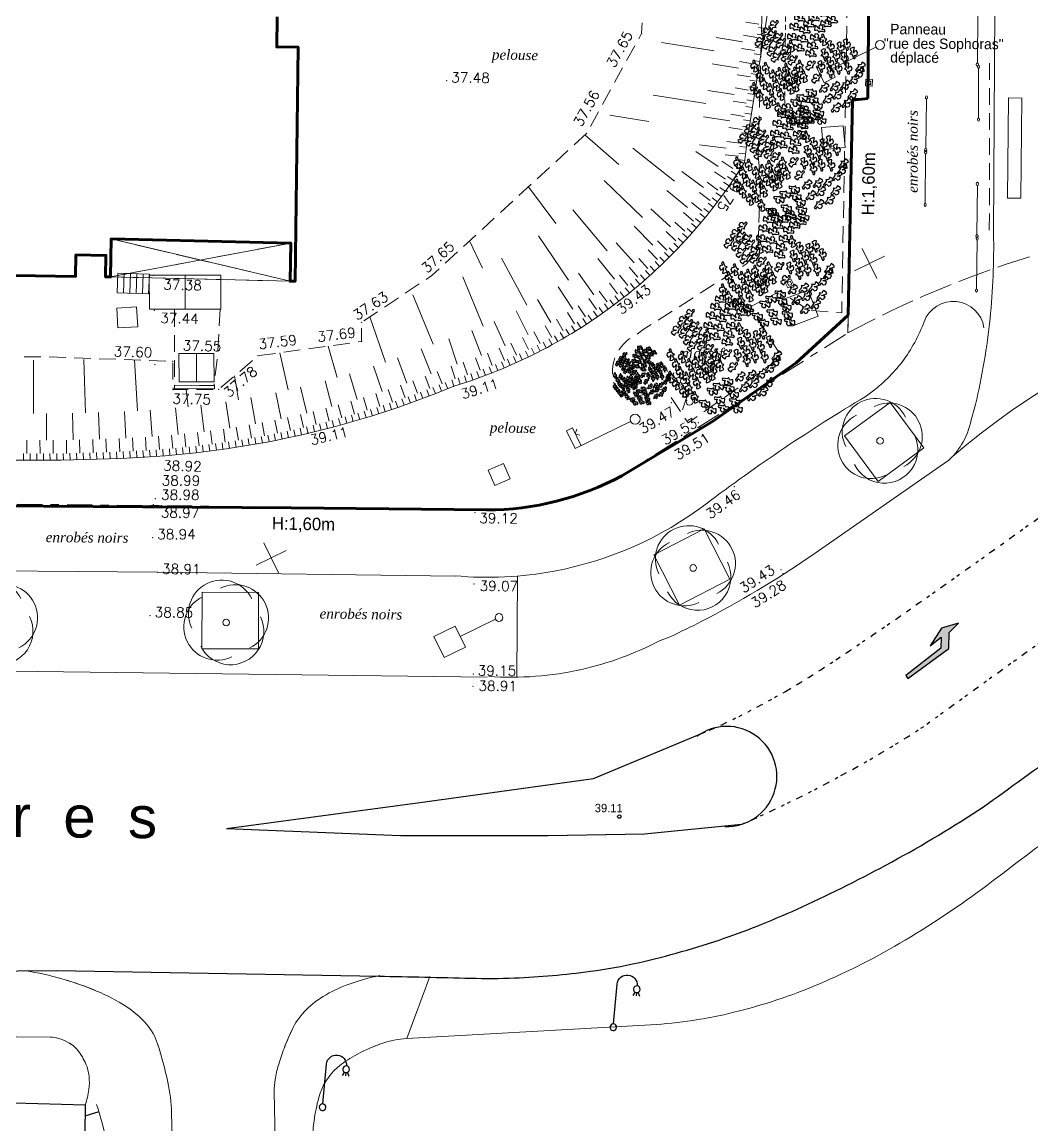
# Model space of a CAD drawing. Extents: x 996 to 1166918, y 537 to 295728.
# Drawn here: x 1134.04 to 1164.33, y 578.69 to 611.75 of the extents above; entities that cross this region are included whole.
import ezdxf

# ---------------------------------------------------------------- set-up
doc = ezdxf.new("R2010")
doc.units = 0
doc.header["$MEASUREMENT"] = 0
for name, pattern in [('39321', [0.8, 0.1, -0.2, 0.2, -0.2, 0.1]), ('CACHEx2', [0.75, 0.5, -0.25]), ('CONTINU', [0]), ('DGN2', [0.75, 0.5, -0.25]), ('DGN3', [1.25, 1, -0.25]), ('DGN4', [1.5, 0.75, -0.25, 0.25, -0.25])]:
    doc.linetypes.add(name, pattern=pattern)
doc.layers.get('0').update_dxf_attribs({"linetype": 'CONTINUOUS', "lineweight": 0})
for name, color, linetype in [('BATIMENT', 7, 'CONTINU'), ('BLANC', 254, 'CONTINUOUS'), ('BORDURE', 7, 'CONTINU'), ('EP', 4, 'CONTINUOUS'), ('TALUS', 7, 'CONTINU'), ('TEXTE', 7, 'CONTINUOUS')]:
    doc.layers.add(name, color=color, linetype=linetype)
doc.layers.add('Buissons', color=7, linetype='CONTINUOUS', true_color=0x04ec8b)
for name, color, linetype, lineweight in [('CF-FON-CADASTRE-DIGITALISE', 6, 'DGN4', 0), ('CF-TOPO-ALTITUDE-TN', 94, 'CONTINUOUS', 0), ('CF-TOPO-ALTITUDE-VOIRIE', 7, 'CONTINUOUS', 0), ('CF-TOPO-AUTRE-RES', 12, 'CONTINUOUS', 0), ('CF-TOPO-BATI', 7, 'CONTINUOUS', 0), ('CF-TOPO-BATI-HACHURAGE', 7, 'CONTINUOUS', 13), ('CF-TOPO-CARROYAGE', 7, 'CONTINUOUS', 0), ('CF-TOPO-ECL-SIGNAL', 6, 'CONTINUOUS', 0), ('CF-TOPO-GDF', 34, 'CONTINUOUS', 0), ('CF-TOPO-MOBILIER-FIXE', 7, 'CONTINUOUS', 0), ('CF-TOPO-NATURE-MATERIAUX-TXT', 7, 'CONTINUOUS', 0), ('CF-TOPO-PTT', 3, 'CONTINUOUS', 0), ('CF-TOPO-RELIEF-NATUREL', 94, 'CONTINUOUS', 0), ('CF-TOPO-SIGNAL-NON-ELECT', 6, 'CONTINUOUS', 0), ('CF-TOPO-VEGETATION', 94, 'CONTINUOUS', 0), ('CF-TOPO-VOIRIE', 7, 'CONTINUOUS', 0), ('DIVERS', 7, 'CONTINU', 5), ('Texte projet', 7, 'CONTINU', 5)]:
    doc.layers.add(name, color=color, linetype=linetype, lineweight=lineweight)
doc.layers.add('Clôtures', color=7, linetype='CONTINUOUS', lineweight=120, true_color=0x04c83f)
doc.styles.add('ISO', font='j_iso')
doc.styles.add('LEROY', font='j_leroy')
doc.styles.add('SIMPLEX', font='simplex.shx')
doc.styles.get("Standard").update_dxf_attribs({"font": 'arial.ttf'})
doc.styles.add('Style-Times New Roman IF', font='timesi.ttf')

# ---------------------------------------------------------------- blocks, each defined once
blk = doc.blocks.new('BL55', base_point=(1.5, 1))
blk.add_lwpolyline([(1.5, 0.5625, 0.41421356), (1.4375, 0.5, 0.41421356), (1.5, 0.4375, 0.41421356), (1.5625, 0.5, 0.41421356), (1.5, 0.5625), (1.5, 1.3125, -0.41421356), (1.6875, 1.5, -0.41421356), (1.875, 1.3125, 0.41421356), (1.8125, 1.25, 0.41421356), (1.875, 1.1875, 0.41421356), (1.9375, 1.25, 0.41421356), (1.875, 1.3125)], format="xyb")
for points in [[(1.84375, 1.1875), (1.8125, 1.125)], [(1.875, 1.1875), (1.875, 1.125)], [(1.90625, 1.1875), (1.9375, 1.125)]]:
    blk.add_lwpolyline(points)
blk = doc.blocks.new('BL200', base_point=(1.5, 1))
blk.add_lwpolyline([(1.5, 0.5, -1.000317), (1.5, 1.5, -1.000317), (1.5, 0.5)], format="xyb")
blk = doc.blocks.new('SI30')
at = {"color": 0, "linetype": 'ByBlock'}
blk.add_lwpolyline([(-0.309, 1.531), (-0.494, 1.028), (-0.265, 0.451), (-0.276, 0.865), (-0.022, 0.667), (0.022, -0.667), (0.125, -0.67), (0.125, 0.849), (-0.253, 1.138), (-0.309, 1.531)], dxfattribs=at)
blk = doc.blocks.new('BL79', base_point=(1.5, 1))
blk.add_lwpolyline([(1, 0.5), (1, 1.5), (2, 1.5), (2, 0.5), (1, 0.5)])
blk = doc.blocks.new('BRANCHS', base_point=(1.485, 0.588))
for p, q in [((1.515, 0.652), (1.486, 0.637)), ((1.486, 0.637), (1.492, 0.625)), ((1.497, 0.601), (1.486, 0.588)), ((1.486, 0.588), (1.5, 0.588)), ((1.492, 0.625), (1.502, 0.614)), ((1.502, 0.614), (1.497, 0.601)), ((1.5, 0.588), (1.514, 0.563)), ((1.514, 0.563), (1.521, 0.541)), ((1.531, 0.65), (1.515, 0.652)), ((1.52, 0.596), (1.526, 0.621)), ((1.529, 0.612), (1.52, 0.596)), ((1.526, 0.621), (1.531, 0.65)), ((1.549, 0.62), (1.529, 0.612)), ((1.529, 0.572), (1.548, 0.576)), ((1.531, 0.565), (1.529, 0.572)), ((1.541, 0.554), (1.531, 0.565)), ((1.534, 0.54), (1.541, 0.554)), ((1.548, 0.576), (1.557, 0.579)), ((1.562, 0.6), (1.549, 0.62)), ((1.557, 0.579), (1.562, 0.6)), ((1.521, 0.541), (1.534, 0.54))]:
    blk.add_line(p, q)
blk = doc.blocks.new('ARBRE12')
at = {"yscale": 3, "zscale": 3}
for p, xscale, rotation in [((-0.069, 1.578), 3.00000000000064, 60.00000000000705), ((0.225, 1.366), 3.00000000000064, 60.00000000000705), ((0.466, 1.504), 3.00000000000064, 60.00000000000705), ((-0.882, 1.184), 3.00000000000064, 119.9999999999929), ((-0.345, 1.088), 3.00000000000064, 60.00000000000705), ((-0.207, 1.356), 3.00000000000064, 60.00000000000705), ((0.069, 1.181), 3.00000000000064, 60.00000000000705), ((0.397, 1.033), 3.00000000000064, 60.00000000000705), ((0.578, 1.19), 3.00000000000064, 60.00000000000705), ((0.768, 1.301), 3.00000000000064, 60.00000000000705), ((-1.098, 0.971), 3.00000000000064, 119.9999999999929), ((-0.934, 0.879), 3.00000000000064, 119.9999999999929), ((-0.744, 0.805), 3.00000000000064, 119.9999999999929), ((-0.414, 0.783), 3.00000000000064, 60.00000000000705), ((-0.12, 0.728), 3.00000000000064, 60.00000000000705), ((-0.051, 0.996), 3.00000000000064, 60.00000000000705), ((0.268, 0.774), 3.00000000000064, 60.00000000000705), ((-1.287, 0.685), 3.00000000000064, 119.9999999999929), ((-1.055, 0.602), 3.00000000000064, 119.9999999999929), ((-0.925, 0.399), 3.00000000000064, 119.9999999999929), ((-0.658, 0.648), 3.00000000000064, 119.9999999999929), ((-0.528, 0.436), 3.00000000000064, 119.9999999999929), ((-0.321, 0.652), 3, 180), ((-0.232, 0.46), 3.00000000000064, 60.00000000000705), ((0.181, 0.525), 3.00000000000064, 60.00000000000705), ((0.645, 0.837), 3, 180), ((-0.804, 0.214), 3.00000000000064, 119.9999999999929), ((-0.511, 0.232), 3.00000000000064, 119.9999999999929), ((-0.304, 0.131), 3.00000000000064, 119.9999999999929), ((0.13, 0.294), 3.00000000000064, 60.00000000000705), ((-1.417, 0.051), 3, 180), ((-1.072, -0.013), 3, 180), ((-0.459, -0.05), 3, 180), ((-0.054, 0.051), 3, 180), ((0.23, -0.026), 3.00000000000064, 119.9999999999929), ((1.573, 0.076), 3.00000000000064, 299.999999999993), ((-1.253, -0.244), 3, 180), ((-1.132, -0.475), 3, 180), ((-0.856, -0.235), 3, 180), ((-0.666, -0.17), 3, 180), ((-0.528, -0.457), 3, 180), ((-0.373, -0.318), 3, 180), ((-0.192, -0.152), 3, 180), ((-0.131, -0.328), 3, 180), ((0.067, -0.263), 3, 180), ((0.412, -0.414), 3.00000000000064, 119.9999999999929), ((1.383, -0.293), 3.00000000000064, 299.999999999993), ((1.538, -0.099), 3.00000000000064, 299.999999999993), ((-1.425, -0.614), 3, 180), ((-0.942, -0.642), 3, 180), ((-0.744, -0.522), 3, 180), ((-0.623, -0.799), 3, 180), ((-0.33, -0.614), 3, 180), ((-0.183, -0.54), 3, 180), ((0.208, -0.65), 3.00000000000064, 240.0000000000071), ((0.477, -0.552), 3.00000000000064, 299.999999999993), ((0.805, -0.506), 3.00000000000064, 299.999999999993), ((0.891, -0.755), 3.00000000000064, 299.999999999993), ((1.116, -0.469), 3.00000000000064, 299.999999999993), ((1.34, -0.728), 3.00000000000064, 299.999999999993), ((-1.253, -0.826), 3, 180), ((-1.037, -1.048), 3, 180), ((-0.873, -0.956), 3, 180), ((-0.25, -0.955), 3.00000000000064, 240.0000000000071), ((-0.069, -0.807), 3.00000000000064, 240.0000000000071), ((0.251, -0.863), 3.00000000000064, 240.0000000000071), ((0.38, -1.038), 3.00000000000064, 240.0000000000071), ((0.589, -0.875), 3.00000000000064, 299.999999999993), ((1.159, -1.005), 3.00000000000064, 299.999999999993), ((-0.692, -1.224), 3, 180), ((-0.482, -1.316), 3.00000000000064, 240.0000000000071), ((-0.034, -1.214), 3.00000000000064, 240.0000000000071), ((0.423, -1.269), 3.00000000000064, 240.0000000000071), ((0.84, -1.143), 3.00000000000064, 299.999999999993), ((-0.293, -1.519), 3.00000000000064, 240.0000000000071), ((0.087, -1.463), 3.00000000000064, 240.0000000000071), ((0.492, -1.491), 3.00000000000064, 240.0000000000071)]:
    blk.add_blockref('BRANCHS', p, dxfattribs=dict(at, xscale=xscale, rotation=rotation))
at = {"xscale": 3, "yscale": 3, "zscale": 3}
for p in [(0.641, 0.59), (0.935, 0.553), (1.124, 0.645), (0.46, 0.35), (0.805, 0.304), (1.055, 0.239), (1.331, 0.396), (0.357, -0.01), (0.624, 0.1), (0.633, -0.177), (0.874, -0.066), (1.167, -0.066)]:
    blk.add_blockref('BRANCHS', p, dxfattribs=at)
blk = doc.blocks.new('cf125potelet')
at = {"color": 0}
blk.add_line((0, -0.136), (0, -1.636), dxfattribs=at)
at = {"color": 0, "flags": 128}
blk.add_lwpolyline([(0.273, -1.636), (0.273, -2), (-0.273, -2), (-0.273, -1.636)], close=True, dxfattribs=at)
at = {"color": 0}
blk.add_circle((0, 0), 0.136, dxfattribs=at)
blk = doc.blocks.new('cf235eclairage-passage-pietons')
at = {"color": 0}
for p, q in [((0, -0.15), (0, -2)), ((-0.6, -2), (-0.6, -1.8)), ((-0.6, -1.8), (0, -1.8)), ((-0.4, -1.8), (-0.5, -1.7)), ((-0.3, -1.7), (-0.4, -1.8)), ((0, -2), (-0.6, -2))]:
    blk.add_line(p, q, dxfattribs=at)
blk.add_circle((0, 0), 0.15, dxfattribs=at)
blk = doc.blocks.new('cf211plaque-carree')
at = {"flags": 128}
blk.add_lwpolyline([(0, 0), (0, 1), (1, 1), (1, 0)], close=True, dxfattribs=at)
blk = doc.blocks.new('cf261borne-telecom')
for p, q in [((-0.1, 0.1), (0.1, 0.1)), ((-0.1, -0.1), (-0.1, 0.1)), ((-0.05, 0.05), (0.05, 0.05)), ((-0.05, -0.05), (-0.05, 0.05)), ((0.05, 0.05), (0.05, -0.05)), ((0.1, 0.1), (0.1, -0.1)), ((0.1, -0.1), (-0.1, -0.1)), ((0.05, -0.05), (-0.05, -0.05))]:
    blk.add_line(p, q)
blk = doc.blocks.new('cf132arceau-vehicules')
blk.add_line((0.031, 0), (0.969, 0))
for centre in [(0, 0), (1, 0)]:
    blk.add_circle(centre, 0.0314)
blk = doc.blocks.new('cf258borne-gaz')
for p, q in [((-0.1, 0.1), (0.1, 0.1)), ((-0.1, -0.1), (-0.1, 0.1)), ((-0.05, 0.05), (0.05, 0.05)), ((-0.05, -0.05), (-0.05, 0.05)), ((0.05, 0.05), (0.05, -0.05)), ((0.1, 0.1), (0.1, -0.1)), ((0.1, -0.1), (-0.1, -0.1)), ((0.05, -0.05), (-0.05, -0.05))]:
    blk.add_line(p, q)
blk = doc.blocks.new('cf236trappe-vantaux')
at = {"flags": 128}
blk.add_lwpolyline([(0, 0), (0, 1), (1, 1), (1, 0)], close=True, dxfattribs=at)
blk.add_lwpolyline([(0.5, 1), (0.5, 0)], dxfattribs=at)
blk = doc.blocks.new('cf283grille-ventilation')
for p, q in [((0.4, 1), (0.4, 0)), ((0.6, 1), (0.6, 0))]:
    blk.add_line(p, q)
at = {"flags": 128}
for points in [[(0, 0), (1, 0), (1, 1), (0, 1), (0, 0)], [(0.2, 1), (0.2, 0)], [(0.8, 1), (0.8, 0)]]:
    blk.add_lwpolyline(points, dxfattribs=at)
blk.add_point((0.6, 0))
blk = doc.blocks.new('cf835panneau-carre')
at = {"color": 0, "linetype": 'Continuous'}
blk.add_line((0, -1.294), (0, -0.117), dxfattribs=at)
for p, q in [((-0.352, -1.294), (-0.352, -2)), ((-0.352, -1.294), (0.352, -1.294)), ((0.352, -1.294), (0.351, -2)), ((0.351, -2), (-0.352, -2))]:
    blk.add_line(p, q)
at = {"color": 0}
blk.add_circle((0, 0), 0.117, dxfattribs=at)
blk = doc.blocks.new('CROIX')
at = {"linetype": 'CONTINU'}
for p, q in [((0, 0.5), (0, -0.5)), ((-0.5, 0), (0.5, 0))]:
    blk.add_line(p, q, dxfattribs=at)
blk = doc.blocks.new('cf30arbre20')
blk.add_circle((0, 0), 0.1)
for centre, start, end in [((-0.3, 0), 90, 270), ((0, 0.3), 0, 180), ((0.3, 0), 270, 90), ((0, -0.3), 180, 0)]:
    blk.add_arc(centre, 1, start, end)

msp = doc.modelspace()

# ---------------------------------------------------------------- hatches: boundary and pattern name
at = {"layer": 'BLANC'}
h = msp.add_hatch(color=256, dxfattribs=at)
h.paths.add_polyline_path([(1167.012, 596.474), (1167.022, 596.95), (1167.306, 597.228), (1166.791, 597.08), (1166.461, 596.555), (1166.788, 596.807), (1166.779, 596.485), (1165.728, 595.663), (1165.787, 595.578)])
h.paths.add_polyline_path([(1161.845, 593.45), (1162.129, 593.727), (1161.615, 593.579), (1161.284, 593.054), (1161.612, 593.306), (1161.602, 592.985), (1160.551, 592.162), (1160.61, 592.077), (1161.835, 592.974)])

# ---------------------------------------------------------------- linework, layer by layer
for p, q in [((1163.629, 609.478), (1163.603, 606.478)), ((1164.029, 609.474), (1163.629, 609.478)), ((1164.029, 609.474), (1164.003, 606.475)), ((1164.003, 606.475), (1163.603, 606.478)), ((1148.904, 595.144), (1148.882, 592.111))]:
    msp.add_line(p, q)
msp.add_arc((1177.385, 580.652), 23.77, 87.7867, 130.5037)
at = {"layer": 'BATIMENT'}
msp.add_lwpolyline([(1141.696, 611.91), (1141.684, 611.01), (1142.324, 611.002), (1142.233, 603.983), (1142.083, 603.985), (1142.102, 605.125), (1136.715, 605.253), (1136.696, 604.113), (1136.546, 604.115), (1136.557, 604.755), (1135.657, 604.77), (1135.646, 604.13), (1132.047, 604.189)], dxfattribs=at)
at = {"layer": 'BATIMENT', "lineweight": 60}
msp.add_lwpolyline([(1141.696, 611.91), (1141.684, 611.01), (1142.324, 611.002), (1142.233, 603.983), (1142.083, 603.985), (1142.102, 605.125), (1136.715, 605.253), (1136.696, 604.113), (1136.546, 604.115), (1136.557, 604.755), (1135.657, 604.77), (1135.646, 604.13), (1132.047, 604.189)], dxfattribs=at)
at = {"layer": 'BLANC'}
msp.add_line((1140.174, 587.579), (1145.391, 587.368), dxfattribs=at)
at = {"layer": 'BLANC', "linetype": '39321'}
for points in [[(1173.409, 601.041, 0.015843), (1173.024, 600.978, 0.01789), (1171.91, 600.721, 0.01978), (1170.932, 600.417, 0.011474), (1169.88, 600.019, 0.008638), (1168.637, 599.491, 0.006257), (1167.816, 599.117, 0.010594), (1167.246, 598.834, 0.009007), (1167.144, 598.779, -0.002033), (1163.41, 596.084, -0.003084), (1160.609, 594.104, -0.005876), (1158.5, 592.665, -0.005503), (1157.691, 592.14, -0.009902), (1157.016, 591.729, -0.011729), (1155.818, 591.072, -0.017869), (1154.728, 590.553, -0.001907), (1154.378, 590.403)], [(1155.623, 587.701, 0.005803), (1156.188, 587.951, 0.017276), (1158.684, 589.203, 0.021438), (1161.176, 590.694, -0.000902), (1165.894, 594.094, -0.001633), (1167.167, 595.002, -0.002483), (1167.52, 595.25, -0.017954), (1167.86, 595.474, 0.011726), (1169.712, 596.634, -0.043044), (1170.832, 597.227, -0.029188), (1171.995, 597.645, -0.017892), (1173.038, 597.914, -0.012846), (1174.081, 598.116, -0.012846)]]:
    msp.add_lwpolyline(points, format="xyb", dxfattribs=at)
at = {"layer": 'BLANC'}
for points in [[(1140.174, 587.579), (1145.902, 588.347), (1151.18, 589.07), (1154.538, 590.471)], [(1145.391, 587.368), (1149.818, 587.368), (1152.712, 587.411), (1155.623, 587.701)]]:
    msp.add_lwpolyline(points, dxfattribs=at)
msp.add_arc((1155.182, 589.135), 1.501, 267.811, 126.8346, dxfattribs=at)
at = {"layer": 'BORDURE'}
for points in [[(1132.761, 583.296), (1135.071, 583.321), (1144.743, 583.147, -0.001858), (1147.495, 583.085, 0.015767), (1148.814, 583.094, 0.024371), (1151.089, 583.294, 0.020484), (1152.526, 583.551, 0.028143), (1155.106, 584.284, 0.01346), (1156.228, 584.703, 0.011112), (1157.437, 585.223, 0.017265), (1160.117, 586.567, 0.021862), (1162.881, 588.225, -0.000912), (1167.644, 591.657, -0.001635)], [(1132.761, 583.296), (1135.071, 583.321), (1144.743, 583.147, -0.001858), (1147.495, 583.085, 0.015767), (1148.814, 583.094, 0.024371), (1151.089, 583.294, 0.020484), (1152.526, 583.551, 0.028143), (1155.106, 584.284, 0.01346), (1156.228, 584.703, 0.011112), (1157.437, 585.223, 0.017265), (1160.117, 586.567, 0.021862), (1162.881, 588.225, -0.000912), (1167.644, 591.657, -0.001635)], [(1132.79, 583.238, 0.922382), (1132.379, 579.391), (1135.94, 579.285), (1135.832, 570.598), (1135.825, 570.071)]]:
    msp.add_lwpolyline(points, format="xyb", dxfattribs=at)
at = {"layer": 'CF-FON-CADASTRE-DIGITALISE', "linetype": 'DGN3', "lineweight": 0}
msp.add_line((1158.823, 602.963), (1158.813, 602.433), dxfattribs=at)
at = {"layer": 'CF-FON-CADASTRE-DIGITALISE', "lineweight": 0, "flags": 128}
msp.add_lwpolyline([(1050.968, 703.567), (1053.482, 706.703), (1054.868, 711.757), (1098.804, 711.085), (1101.999, 712.978), (1112.616, 712.853), (1112.579, 707.868), (1117.23, 707.834), (1117.273, 710.777), (1153.907, 710.161, -0.128061), (1156.194, 709.608, -0.158091), (1158.331, 707.385, 0.029168), (1158.834, 706.487, -0.115233), (1159.602, 701.898), (1159.408, 609.46), (1158.951, 609.468), (1158.813, 602.433), (1152.032, 598.153, -0.108271), (1148.523, 597.143), (1064.89, 598.051, -0.391305), (1050.624, 612.661), (1050.97, 704.056), (1050.006, 709.836, 0.020715), (1049.379, 712.281, 0.027295), (1048.249, 715.408)], format="xyb", dxfattribs=at)
at = {"layer": 'CF-FON-CADASTRE-DIGITALISE', "linetype": 'DGN3', "lineweight": 0}
msp.add_arc((1173.076, 576.04), 30, 107.0842, 118.3872, dxfattribs=at)
at = {"layer": 'CF-TOPO-ALTITUDE-TN', "lineweight": 0, "flags": 128}
for points in [[(1152.628, 611.415, 1), (1152.619, 611.41, 1), (1152.628, 611.415)], [(1146.783, 609.995, 1), (1146.774, 609.991, 1), (1146.783, 609.995)], [(1150.981, 608.418, 1), (1150.972, 608.414, 1), (1150.981, 608.418)], [(1155.802, 608.265, 1), (1155.793, 608.26, 1), (1155.802, 608.265)], [(1155.715, 607.545, 1), (1155.706, 607.541, 1), (1155.715, 607.545)], [(1137.992, 604.161, 1), (1137.983, 604.157, 1), (1137.992, 604.161)], [(1146.333, 604.153, 1), (1146.324, 604.149, 1), (1146.333, 604.153)], [(1151.8, 603.274, 1), (1151.791, 603.27, 1), (1151.8, 603.274)], [(1138.017, 603.112, 1), (1138.008, 603.107, 1), (1138.017, 603.112)], [(1144.234, 602.755, 1), (1144.225, 602.75, 1), (1144.234, 602.755)], [(1144.229, 602.18, 1), (1144.22, 602.176, 1), (1144.229, 602.18)], [(1138.564, 601.586, 1), (1138.555, 601.582, 1), (1138.564, 601.586)], [(1141.121, 601.75, 1), (1141.112, 601.745, 1), (1141.121, 601.75)], [(1138.04, 601.484, 1), (1138.031, 601.48, 1), (1138.04, 601.484)], [(1153.397, 601.292, 1), (1153.388, 601.287, 1), (1153.397, 601.292)], [(1138.578, 600.738, 1), (1138.569, 600.733, 1), (1138.578, 600.738)], [(1139.947, 600.741, 1), (1139.938, 600.737, 1), (1139.947, 600.741)], [(1146.994, 600.837, 1), (1146.985, 600.833, 1), (1146.994, 600.837)], [(1154.327, 599.743, 1), (1154.318, 599.739, 1), (1154.327, 599.743)], [(1142.608, 599.421, 1), (1142.599, 599.417, 1), (1142.608, 599.421)], [(1137.717, 598.711, 1), (1137.708, 598.707, 1), (1137.717, 598.711)], [(1138.04, 597.463, 1), (1138.032, 597.458, 1), (1138.04, 597.463)]]:
    msp.add_lwpolyline(points, format="xyb", dxfattribs=at)
at = {"layer": 'CF-TOPO-ALTITUDE-TN', "lineweight": 0}
for p in [(1152.624, 611.412), (1146.779, 609.993), (1150.976, 608.416), (1155.797, 608.263), (1155.71, 607.543), (1137.988, 604.159), (1146.329, 604.151), (1151.795, 603.272), (1138.012, 603.109), (1144.23, 602.752), (1144.225, 602.178), (1138.56, 601.584), (1141.116, 601.747), (1138.035, 601.482), (1153.392, 601.29), (1138.574, 600.735), (1139.942, 600.739), (1146.99, 600.835), (1154.322, 599.741), (1142.603, 599.419), (1137.713, 598.709), (1138.036, 597.461)]:
    msp.add_point(p, dxfattribs=at)
at = {"layer": 'CF-TOPO-ALTITUDE-VOIRIE', "lineweight": 0, "flags": 128}
for points in [[(1154.395, 599.603, 1), (1154.386, 599.598, 1), (1154.395, 599.603)], [(1154.423, 599.554, 1), (1154.414, 599.549, 1), (1154.423, 599.554)], [(1155.412, 597.826, 1), (1155.403, 597.821, 1), (1155.412, 597.826)], [(1137.983, 597.284, 1), (1137.974, 597.28, 1), (1137.983, 597.284)], [(1138.234, 597.254, 1), (1138.225, 597.25, 1), (1138.234, 597.254)], [(1147.629, 597.05, 1), (1147.62, 597.045, 1), (1147.629, 597.05)], [(1137.966, 596.297, 1), (1137.957, 596.293, 1), (1137.966, 596.297)], [(1138.109, 595.258, 1), (1138.1, 595.254, 1), (1138.109, 595.258)], [(1156.814, 595.333, 1), (1156.805, 595.329, 1), (1156.814, 595.333)], [(1147.607, 594.909, 1), (1147.598, 594.905, 1), (1147.607, 594.909)], [(1156.873, 595.216, 1), (1156.864, 595.211, 1), (1156.873, 595.216)], [(1137.889, 593.958, 1), (1137.88, 593.954, 1), (1137.889, 593.958)], [(1147.579, 592.209, 1), (1147.57, 592.205, 1), (1147.579, 592.209)], [(1147.575, 591.836, 1), (1147.566, 591.832, 1), (1147.575, 591.836)]]:
    msp.add_lwpolyline(points, format="xyb", dxfattribs=at)
at = {"layer": 'CF-TOPO-BATI', "linetype": 'DGN3', "lineweight": 0}
msp.add_line((1136.696, 604.113), (1142.083, 603.985), dxfattribs=at)
at = {"layer": 'CF-TOPO-BATI', "lineweight": 0}
for p, q in [((1138.611, 600.863), (1138.611, 600.763)), ((1139.813, 600.857), (1139.812, 600.757))]:
    msp.add_line(p, q, dxfattribs=at)
at = {"layer": 'CF-TOPO-BATI', "lineweight": 0, "flags": 128}
for points in [[(1138.611, 600.863), (1139.813, 600.857)], [(1138.611, 600.763), (1139.812, 600.757)]]:
    msp.add_lwpolyline(points, dxfattribs=at)
at = {"layer": 'CF-TOPO-BATI-HACHURAGE', "linetype": 'DGN3', "lineweight": 13}
for p, q in [((1142.083, 603.985), (1136.715, 605.253)), ((1142.102, 605.125), (1136.696, 604.113))]:
    msp.add_line(p, q, dxfattribs=at)
at = {"layer": 'CF-TOPO-RELIEF-NATUREL', "lineweight": 0}
for p, q in [((1156.144, 611.689), (1155.749, 611.752)), ((1156.326, 611.559), (1156.128, 611.59)), ((1154.801, 610.892), (1153.221, 611.145)), ((1155.654, 611.16), (1154.864, 611.287)), ((1156.081, 611.294), (1155.686, 611.357)), ((1156.262, 611.164), (1156.065, 611.195)), ((1156.294, 611.361), (1156.096, 611.393)), ((1156.017, 610.899), (1155.622, 610.963)), ((1156.199, 610.769), (1156.001, 610.8)), ((1156.231, 610.966), (1156.033, 610.998)), ((1155.527, 610.37), (1154.737, 610.497)), ((1155.954, 610.504), (1155.559, 610.568)), ((1156.167, 610.571), (1155.97, 610.603)), ((1155.891, 610.109), (1155.496, 610.173)), ((1156.104, 610.176), (1155.907, 610.208)), ((1156.136, 610.374), (1155.938, 610.406)), ((1156.041, 609.781), (1155.843, 609.813)), ((1156.072, 609.979), (1155.875, 610.011)), ((1154.548, 609.312), (1152.968, 609.565)), ((1155.401, 609.58), (1154.611, 609.707)), ((1155.827, 609.714), (1155.432, 609.778)), ((1156.009, 609.584), (1155.812, 609.616)), ((1155.764, 609.319), (1155.369, 609.383)), ((1155.946, 609.189), (1155.748, 609.221)), ((1155.977, 609.386), (1155.78, 609.418)), ((1152.841, 608.775), (1151.669, 608.963)), ((1155.274, 608.79), (1154.484, 608.917)), ((1155.701, 608.924), (1155.306, 608.988)), ((1155.883, 608.794), (1155.685, 608.826)), ((1155.914, 608.992), (1155.717, 609.023)), ((1155.638, 608.529), (1155.243, 608.593)), ((1155.851, 608.597), (1155.653, 608.628)), ((1151.944, 607.479), (1150.925, 608.369)), ((1155.579, 608.126), (1155.182, 608.174)), ((1155.79, 608.201), (1155.591, 608.225)), ((1155.819, 608.399), (1155.622, 608.431)), ((1153.614, 606.987), (1152.357, 607.976)), ((1154.921, 607.425), (1154.256, 607.871)), ((1155.158, 607.975), (1154.364, 608.071)), ((1155.742, 607.804), (1155.543, 607.828)), ((1155.766, 608.003), (1155.567, 608.027)), ((1155.362, 607.368), (1155.027, 607.586)), ((1155.531, 607.729), (1155.134, 607.777)), ((1155.718, 607.606), (1155.519, 607.63)), ((1155.691, 607.512), (1155.552, 607.599)), ((1154.477, 606.797), (1153.836, 607.276)), ((1155.143, 607.04), (1154.813, 607.266)), ((1155.475, 607.175), (1155.308, 607.285)), ((1155.584, 607.343), (1155.416, 607.451)), ((1152.656, 605.89), (1151.507, 607.003)), ((1154.915, 606.717), (1154.591, 606.952)), ((1155.25, 606.844), (1155.086, 606.958)), ((1155.364, 607.009), (1155.198, 607.121)), ((1150.056, 605.718), (1149.228, 606.812)), ((1154.001, 606.193), (1153.385, 606.704)), ((1154.678, 606.401), (1154.361, 606.644)), ((1155.017, 606.519), (1154.856, 606.638)), ((1155.135, 606.681), (1154.972, 606.797)), ((1153.495, 605.614), (1152.906, 606.155)), ((1154.434, 606.09), (1154.123, 606.342)), ((1154.652, 606.043), (1154.496, 606.167)), ((1154.776, 606.2), (1154.618, 606.323)), ((1154.898, 606.359), (1154.738, 606.479)), ((1151.592, 604.897), (1150.562, 606.121)), ((1154.182, 605.786), (1153.878, 606.046)), ((1154.399, 605.733), (1154.246, 605.862)), ((1154.527, 605.887), (1154.372, 606.014)), ((1152.96, 605.061), (1152.4, 605.632)), ((1153.922, 605.489), (1153.625, 605.756)), ((1154.138, 605.43), (1153.988, 605.563)), ((1154.269, 605.581), (1154.118, 605.711)), ((1147.85, 604.377), (1147.463, 605.192)), ((1150.431, 604.018), (1149.531, 605.341)), ((1153.381, 604.915), (1153.097, 605.196)), ((1153.655, 605.198), (1153.364, 605.473)), ((1153.869, 605.134), (1153.723, 605.27)), ((1154.004, 605.281), (1153.856, 605.416)), ((1152.398, 604.536), (1151.867, 605.135)), ((1153.099, 604.638), (1152.822, 604.927)), ((1153.452, 604.703), (1153.311, 604.845)), ((1153.593, 604.845), (1153.45, 604.985)), ((1153.732, 604.989), (1153.587, 605.127)), ((1149.187, 603.262), (1148.427, 604.67)), ((1151.809, 604.041), (1151.31, 604.666)), ((1152.81, 604.369), (1152.541, 604.665)), ((1153.165, 604.424), (1153.027, 604.57)), ((1153.309, 604.563), (1153.17, 604.706)), ((1151.196, 603.576), (1150.73, 604.226)), ((1152.515, 604.107), (1152.253, 604.409)), ((1152.721, 604.021), (1152.589, 604.171)), ((1152.87, 604.154), (1152.737, 604.302)), ((1153.018, 604.288), (1152.883, 604.435)), ((1147.871, 602.637), (1147.26, 604.115)), ((1151.904, 603.606), (1151.658, 603.922)), ((1152.212, 603.852), (1151.959, 604.162)), ((1152.416, 603.761), (1152.289, 603.915)), ((1152.569, 603.89), (1152.44, 604.042)), ((1146.371, 602.094), (1145.763, 603.574)), ((1150.56, 603.144), (1150.127, 603.817)), ((1151.589, 603.368), (1151.352, 603.69)), ((1151.947, 603.387), (1151.826, 603.546)), ((1152.105, 603.51), (1151.982, 603.667)), ((1152.262, 603.635), (1152.136, 603.79)), ((1145.097, 603.311), (1145.091, 603.326)), ((1149.903, 602.744), (1149.505, 603.439)), ((1150.942, 602.915), (1150.721, 603.249)), ((1151.268, 603.137), (1151.039, 603.465)), ((1151.465, 603.031), (1151.349, 603.194)), ((1151.627, 603.148), (1151.509, 603.309)), ((1151.788, 603.266), (1151.668, 603.426)), ((1144.948, 601.555), (1144.476, 602.917)), ((1149.226, 602.379), (1148.864, 603.093)), ((1150.61, 602.702), (1150.398, 603.041)), ((1150.969, 602.694), (1150.859, 602.861)), ((1151.135, 602.804), (1151.024, 602.97)), ((1151.301, 602.916), (1151.187, 603.081)), ((1148.531, 602.049), (1148.206, 602.78)), ((1149.93, 602.3), (1149.735, 602.65)), ((1150.272, 602.497), (1150.069, 602.841)), ((1150.46, 602.376), (1150.357, 602.547)), ((1150.631, 602.479), (1150.526, 602.65)), ((1150.8, 602.585), (1150.693, 602.754)), ((1147.095, 601.497), (1146.847, 602.258)), ((1147.82, 601.755), (1147.533, 602.502)), ((1149.23, 601.934), (1149.054, 602.293)), ((1149.582, 602.113), (1149.397, 602.467)), ((1149.939, 602.077), (1149.843, 602.253)), ((1150.114, 602.174), (1150.016, 602.349)), ((1150.288, 602.274), (1150.187, 602.447)), ((1143.497, 601.098), (1143.229, 602.04)), ((1146.312, 601.208), (1146.018, 601.952)), ((1148.512, 601.604), (1148.355, 601.972)), ((1148.873, 601.765), (1148.706, 602.128)), ((1149.228, 601.711), (1149.141, 601.891)), ((1149.408, 601.799), (1149.318, 601.978)), ((1149.586, 601.89), (1149.494, 602.067)), ((1149.763, 601.982), (1149.669, 602.159)), ((1134.383, 600.014), (1134.384, 601.614)), ((1135.944, 600.035), (1135.9, 601.634)), ((1137.504, 600.099), (1137.42, 601.624)), ((1142.023, 600.722), (1141.772, 601.838)), ((1145.579, 600.93), (1145.307, 601.683)), ((1147.407, 601.18), (1147.278, 601.558)), ((1147.779, 601.312), (1147.64, 601.687)), ((1148.147, 601.453), (1147.999, 601.825)), ((1148.499, 601.382), (1148.421, 601.566)), ((1148.683, 601.46), (1148.603, 601.644)), ((1148.866, 601.542), (1148.783, 601.724)), ((1149.047, 601.625), (1148.963, 601.806)), ((1144.092, 600.438), (1143.863, 601.205)), ((1144.839, 600.674), (1144.588, 601.433)), ((1146.643, 600.909), (1146.493, 601.28)), ((1147.031, 601.057), (1146.912, 601.439)), ((1147.566, 601.023), (1147.5, 601.212)), ((1147.754, 601.09), (1147.686, 601.278)), ((1147.942, 601.159), (1147.871, 601.346)), ((1148.129, 601.231), (1148.056, 601.417)), ((1148.314, 601.305), (1148.239, 601.49)), ((1140.531, 600.43), (1140.412, 601.142)), ((1143.339, 600.224), (1143.131, 600.996)), ((1145.529, 600.487), (1145.395, 600.864)), ((1145.902, 600.623), (1145.763, 600.998)), ((1146.273, 600.763), (1146.129, 601.136)), ((1146.625, 600.686), (1146.551, 600.872)), ((1146.81, 600.761), (1146.735, 600.946)), ((1146.996, 600.837), (1146.937, 601.028)), ((1147.186, 600.896), (1147.126, 601.087)), ((1147.377, 600.958), (1147.313, 601.148)), ((1139.024, 600.222), (1138.968, 600.736)), ((1141.816, 599.859), (1141.652, 600.641)), ((1142.58, 600.03), (1142.394, 600.808)), ((1144.776, 600.232), (1144.653, 600.613)), ((1145.153, 600.357), (1145.025, 600.736)), ((1145.878, 600.401), (1145.809, 600.588)), ((1146.065, 600.47), (1145.995, 600.657)), ((1146.252, 600.541), (1146.181, 600.728)), ((1146.439, 600.613), (1146.366, 600.799)), ((1139.5, 599.472), (1139.402, 600.266)), ((1140.275, 599.579), (1140.155, 600.37)), ((1141.048, 599.708), (1140.905, 600.495)), ((1143.635, 599.89), (1143.528, 600.275)), ((1144.017, 599.999), (1143.905, 600.383)), ((1144.397, 600.113), (1144.28, 600.495)), ((1144.743, 600.012), (1144.682, 600.202)), ((1144.933, 600.073), (1144.871, 600.263)), ((1145.123, 600.136), (1145.059, 600.326)), ((1145.312, 600.2), (1145.247, 600.389)), ((1145.501, 600.266), (1145.435, 600.454)), ((1145.69, 600.332), (1145.622, 600.521)), ((1134.779, 599.215), (1134.774, 600.015)), ((1135.571, 599.226), (1135.554, 600.025)), ((1136.362, 599.247), (1136.335, 600.047)), ((1137.153, 599.28), (1137.115, 600.079)), ((1137.941, 599.324), (1137.887, 600.122)), ((1138.721, 599.387), (1138.645, 600.184)), ((1142.093, 599.509), (1142.008, 599.899)), ((1142.48, 599.596), (1142.39, 599.985)), ((1142.867, 599.688), (1142.771, 600.077)), ((1143.252, 599.787), (1143.15, 600.173)), ((1143.785, 599.724), (1143.731, 599.917)), ((1143.977, 599.779), (1143.922, 599.971)), ((1144.169, 599.835), (1144.112, 600.027)), ((1144.361, 599.893), (1144.303, 600.084)), ((1144.552, 599.951), (1144.492, 600.142)), ((1140.139, 599.155), (1140.082, 599.551)), ((1140.532, 599.215), (1140.469, 599.61)), ((1140.924, 599.28), (1140.855, 599.674)), ((1141.315, 599.351), (1141.24, 599.744)), ((1141.704, 599.427), (1141.625, 599.819)), ((1142.428, 599.379), (1142.384, 599.574)), ((1142.623, 599.424), (1142.577, 599.618)), ((1142.818, 599.47), (1142.77, 599.665)), ((1143.012, 599.518), (1142.963, 599.712)), ((1143.206, 599.568), (1143.156, 599.761)), ((1143.399, 599.619), (1143.348, 599.812)), ((1143.592, 599.671), (1143.539, 599.864)), ((1134.184, 598.814), (1134.185, 599.214)), ((1134.582, 598.814), (1134.581, 599.214)), ((1134.981, 598.817), (1134.977, 599.217)), ((1135.38, 598.822), (1135.373, 599.222)), ((1135.778, 598.83), (1135.768, 599.23)), ((1136.177, 598.841), (1136.164, 599.241)), ((1136.575, 598.855), (1136.56, 599.255)), ((1136.973, 598.871), (1136.955, 599.271)), ((1137.371, 598.89), (1137.351, 599.29)), ((1137.769, 598.912), (1137.745, 599.312)), ((1138.165, 598.939), (1138.136, 599.338)), ((1138.561, 598.971), (1138.526, 599.369)), ((1138.957, 599.009), (1138.916, 599.407)), ((1139.352, 599.052), (1139.305, 599.449)), ((1139.746, 599.101), (1139.694, 599.497)), ((1140.662, 599.033), (1140.63, 599.23)), ((1140.859, 599.066), (1140.826, 599.263)), ((1141.056, 599.1), (1141.021, 599.297)), ((1141.253, 599.136), (1141.217, 599.332)), ((1141.45, 599.173), (1141.412, 599.369)), ((1141.646, 599.211), (1141.607, 599.407)), ((1141.842, 599.251), (1141.802, 599.447)), ((1142.038, 599.292), (1141.996, 599.488)), ((1142.233, 599.335), (1142.19, 599.53)), ((1137.282, 598.686), (1137.272, 598.885)), ((1137.482, 598.696), (1137.471, 598.896)), ((1137.681, 598.707), (1137.67, 598.907)), ((1137.881, 598.719), (1137.868, 598.919)), ((1138.08, 598.732), (1138.066, 598.932)), ((1138.28, 598.747), (1138.264, 598.946)), ((1138.479, 598.763), (1138.462, 598.962)), ((1138.678, 598.781), (1138.66, 598.98)), ((1138.878, 598.8), (1138.858, 598.999)), ((1139.077, 598.82), (1139.056, 599.019)), ((1139.275, 598.842), (1139.253, 599.04)), ((1139.474, 598.865), (1139.45, 599.063)), ((1139.673, 598.889), (1139.647, 599.088)), ((1139.871, 598.915), (1139.844, 599.114)), ((1140.069, 598.943), (1140.041, 599.141)), ((1140.267, 598.971), (1140.237, 599.169)), ((1140.465, 599.001), (1140.434, 599.199)), ((1134.083, 598.614), (1134.084, 598.814)), ((1134.283, 598.614), (1134.283, 598.814)), ((1134.483, 598.614), (1134.483, 598.814)), ((1134.683, 598.614), (1134.682, 598.814)), ((1134.883, 598.616), (1134.881, 598.816)), ((1135.083, 598.618), (1135.081, 598.818)), ((1135.283, 598.62), (1135.28, 598.82)), ((1135.483, 598.624), (1135.479, 598.824)), ((1135.683, 598.628), (1135.678, 598.828)), ((1135.883, 598.633), (1135.878, 598.833)), ((1136.083, 598.638), (1136.077, 598.838)), ((1136.283, 598.644), (1136.276, 598.844)), ((1136.483, 598.651), (1136.475, 598.851)), ((1136.682, 598.659), (1136.675, 598.859)), ((1136.882, 598.667), (1136.874, 598.867)), ((1137.082, 598.676), (1137.073, 598.876))]:
    msp.add_line(p, q, dxfattribs=at)
at = {"layer": 'CF-TOPO-RELIEF-NATUREL', "lineweight": 0, "flags": 128}
msp.add_lwpolyline([(1156.641, 638.803), (1156.544, 637.702), (1156.073, 632.188), (1156.163, 624.617), (1156.602, 613.284), (1155.797, 608.263), (1155.71, 607.543, -0.093456), (1151.795, 603.272, -0.086813), (1146.99, 600.835, -0.040542), (1142.603, 599.419, -0.043478), (1137.713, 598.709, -0.024615), (1132.012, 598.662), (1131.398, 599.385, -0.038535), (1130.727, 601.525, -0.03773), (1130.395, 603.695)], format="xyb", dxfattribs=at)
at = {"layer": 'CF-TOPO-RELIEF-NATUREL', "linetype": 'DGN2', "lineweight": 0, "flags": 128}
msp.add_lwpolyline([(1154.714, 635.508), (1153.098, 629.113), (1153.098, 627.847), (1153.278, 620.872), (1152.624, 611.412), (1150.976, 608.416), (1146.329, 604.151), (1144.23, 602.752), (1144.225, 602.178), (1141.116, 601.747), (1139.942, 600.739), (1138.574, 600.735), (1138.56, 601.584), (1134.669, 601.719), (1132.745, 601.719), (1132.137, 603.243), (1132.058, 603.956), (1130.395, 603.695)], dxfattribs=at)
at = {"layer": 'CF-TOPO-VEGETATION', "linetype": 'DGN2', "lineweight": 0, "flags": 128}
msp.add_lwpolyline([(1156.119, 607.737), (1156.197, 606.979), (1156.11, 604.93), (1155.775, 604.509), (1152.674, 602.534), (1152.451, 602.367, 0.377192), (1151.806, 600.888, 0.115805), (1152.094, 600.409), (1153.329, 600.774), (1154.018, 599.734), (1156.827, 601.71), (1155.889, 603.212), (1156.771, 603.687), (1157.652, 603.106), (1158.627, 603.037), (1158.807, 613.185), (1156.273, 613.348)], format="xyb", close=True, dxfattribs=at)
at = {"layer": 'CF-TOPO-VEGETATION', "lineweight": 0}
for p in [(1157.652, 603.106), (1153.521, 600.338)]:
    msp.add_point(p, dxfattribs=at)
at = {"layer": 'CF-TOPO-VOIRIE', "lineweight": 0, "flags": 128}
for points in [[(1163.208, 610.507), (1163.215, 612.108), (1161.252, 614.141), (1161.297, 634.541), (1161.313, 651.841), (1163.285, 653.88)], [(1159.407, 610.037), (1159.444, 613.226)], [(1163.18, 605.424), (1163.208, 610.507)], [(1116.353, 597.498), (1117.703, 597.412), (1130.67, 597.271), (1138.229, 597.252), (1147.501, 597.139)], [(1116.308, 595.464), (1117.718, 595.411), (1130.902, 595.316), (1138.105, 595.256), (1147.034, 595.143)], [(1147.996, 592.112), (1132.894, 592.299), (1116.461, 592.446)]]:
    msp.add_lwpolyline(points, dxfattribs=at)
at = {"layer": 'CF-TOPO-VOIRIE', "linetype": 'DGN2', "lineweight": 0, "flags": 128}
for points in [[(1163.06, 610.519), (1163.054, 605.438)], [(1139.981, 603.147), (1139.908, 601.802), (1139.801, 600.846), (1138.611, 600.87), (1138.618, 603.146)]]:
    msp.add_lwpolyline(points, dxfattribs=at)
at = {"layer": 'CF-TOPO-VOIRIE', "lineweight": 0, "flags": 128}
for points in [[(1147.501, 597.139, 0.060037), (1149.538, 597.27, 0.078026), (1152.032, 598.153), (1154.753, 599.775), (1157.261, 601.533), (1158.823, 602.963), (1158.901, 606.524), (1158.95, 609.413), (1159.408, 609.46), (1159.377, 609.838)], [(1148.041, 592.133, 0.073231), (1150.83, 592.345, 0.064841), (1153.158, 593.199), (1153.498, 593.331, 0.008667), (1154.416, 593.781, 0.032475), (1157.7, 595.742), (1161.809, 598.595), (1161.827, 598.606, 0.067954), (1162.218, 599.084, 0.088039), (1162.51, 599.825), (1162.638, 600.291, 0.032243), (1163.076, 602.871, 0.031476), (1163.18, 605.424)], [(1147.026, 595.151, 0.069089), (1150.007, 595.292, 0.116013), (1154.55, 597.3, -0.027315), (1159.33, 600.518), (1159.488, 600.636, 0.073458), (1160.447, 601.578, 0.074193), (1161.097, 602.77, -0.776961), (1162.892, 602.588)]]:
    msp.add_lwpolyline(points, format="xyb", dxfattribs=at)
at = {"layer": 'Clôtures', "ltscale": 0.05}
for p, q in [((1159.408, 609.46), (1159.444, 613.239)), ((1158.95, 609.413), (1159.408, 609.46)), ((1158.823, 602.963), (1158.95, 609.413)), ((1158.823, 602.963), (1157.261, 601.533)), ((1157.261, 601.533), (1154.753, 599.775)), ((1154.753, 599.775), (1152.031, 598.152)), ((1130.984, 597.27), (1142.11, 597.188)), ((1142.11, 597.188), (1147.974, 597.125))]:
    msp.add_line(p, q, dxfattribs=at)
msp.add_arc((1147.975, 605.653), 8.528, 269.9989, 298.4202, dxfattribs=at)
at = {"layer": 'DIVERS', "linetype": 'CACHEx2', "ltscale": 0.3}
msp.add_line((1156.958, 613.918), (1156.916, 609.071), dxfattribs=at)
at = {"layer": 'DIVERS', "ltscale": 0.05}
msp.add_line((1154.037, 600.697), (1153.848, 600.127), dxfattribs=at)
msp.add_lwpolyline([(1141.696, 611.91), (1141.684, 611.01), (1142.324, 611.002), (1142.233, 603.983), (1142.083, 603.985), (1142.102, 605.125), (1136.715, 605.253), (1136.696, 604.113), (1136.546, 604.115), (1136.557, 604.755), (1135.657, 604.77), (1135.646, 604.13), (1132.047, 604.189)], dxfattribs=at)
at = {"layer": 'DIVERS'}
for points in [[(1142.102, 605.125), (1136.696, 604.113), (1142.083, 603.985), (1136.715, 605.253)], [(1129.78, 597.313), (1131.853, 597.286), (1142.11, 597.192)], [(1145.579, 581.277), (1146.274, 583.134)], [(1145.579, 581.277), (1146.274, 583.134)]]:
    msp.add_lwpolyline(points, dxfattribs=at)
for points in [[(1167.742, 589.423, 0.00478), (1163.174, 586.014, -0.028424), (1160.531, 584.225, -0.034174), (1157.938, 582.908, -0.040245), (1155.396, 582.062, -0.045465), (1152.905, 581.688), (1145.579, 581.277, 0.066029), (1144.835, 581.127, 0.046578), (1144.009, 580.757, 0.056352), (1143.505, 580.405, 0.150615), (1142.942, 579.507, 0.028782), (1142.8, 578.813, 0.049559), (1142.77, 578.273), (1143.187, 571.307)], [(1167.742, 589.423, 0.00478), (1163.174, 586.014, -0.028424), (1160.531, 584.225, -0.034174), (1157.938, 582.908, -0.040245), (1155.396, 582.062, -0.045465), (1152.905, 581.688), (1145.579, 581.277, 0.066029), (1144.835, 581.127, 0.014454), (1144.571, 581.029)], [(1138.137, 581.029, 0.002082), (1138.109, 581.117, 0.098719), (1137.774, 581.711, 0.070937), (1137.164, 582.239, 0.046848), (1136.28, 582.701, 0.056382), (1134.154, 583.311)], [(1138.785, 570.071), (1138.768, 570.787), (1138.53, 579.043, 0.042037), (1138.413, 579.972, 0.02665), (1138.109, 581.117, 0.098719), (1137.774, 581.711, 0.070937), (1137.164, 582.239, 0.046848), (1136.28, 582.701, 0.031146), (1135.122, 583.098)], [(1141.803, 570.071), (1141.771, 571.34), (1141.605, 579.682, -0.044583), (1141.634, 580.047, -0.030656), (1141.732, 580.478, -0.021788), (1141.901, 580.974, -0.015964), (1142.14, 581.536, -0.079602), (1142.51, 582.083, -0.066809), (1143.073, 582.538, -0.050032), (1143.828, 582.899, -0.036217), (1144.776, 583.167)], [(1141.922, 581.029, -0.014425), (1142.14, 581.536, -0.079602), (1142.51, 582.083, -0.066809), (1143.073, 582.538, -0.050032), (1143.828, 582.899, -0.036217), (1144.776, 583.167)], [(1130.8, 581.353), (1134.9, 581.319, -0.071061), (1135.138, 581.279, -0.042463), (1135.427, 581.161, -0.106551), (1135.717, 580.919, -0.068342), (1135.958, 580.51, -0.074548), (1136.052, 580.154, -0.06052), (1136.046, 579.746, -0.045253), (1135.94, 579.285)], [(1130.8, 581.353), (1134.9, 581.319, -0.071061), (1135.138, 581.279, -0.042463), (1135.427, 581.161, -0.064502), (1135.615, 581.029, -0.064502)], [(1136.278, 579.301, -0.028902), (1136.58, 578.159, -0.024982), (1136.771, 576.904, -0.021376), (1136.852, 575.534, -0.018306), (1136.822, 574.051, -0.01012), (1136.745, 573.054, 0.012182), (1136.676, 572.056, 0.011087), (1136.633, 570.071, 0.011087)]]:
    msp.add_lwpolyline(points, format="xyb", dxfattribs=at)
at = {"layer": 'TALUS'}
msp.add_lwpolyline([(1136.348, 579.079), (1135.93, 578.951)], dxfattribs=at)

# ---------------------------------------------------------------- block references
at = {"layer": 'BLANC', "rotation": 306.1895028635364}
msp.add_blockref('SI30', (1161.077, 592.573), dxfattribs=at)
at = {"layer": 'BLANC', "xscale": 0.09998579999993915, "yscale": 0.09998579999989943, "rotation": 296.1963291238895}
msp.add_blockref('BL200', (1151.956, 587.93), dxfattribs=at)
at = {"layer": 'Buissons', "color": 112, "ltscale": 0.05}
for p in [(1157.54, 610.406), (1157.03, 607.505), (1156.607, 604.364), (1155.029, 601.75)]:
    msp.add_blockref('ARBRE12', p, dxfattribs=at)
at = {"layer": 'Buissons', "color": 112, "ltscale": 0.05, "xscale": 0.5, "yscale": 0.5, "zscale": 0.5}
msp.add_blockref('ARBRE12', (1152.596, 601.143), dxfattribs=at)
at = {"layer": 'CF-TOPO-AUTRE-RES', "lineweight": 0}
for p, xscale, yscale, zscale, rotation in [((1158.077, 607.938), 0.6555830165362603, 0.6555830165743828, 0.6555830165656954, 4.944597583051478), ((1157.918, 602.935), 0.8394406302967173, 0.8394406302832067, 0.8394406302967075, 110.7807275923378), ((1136.883, 603.179), 0.5979915115017741, 0.5979915114876349, 0.5979915114750348, 273.0382192892421), ((1148.481, 598.519), 0.4989579729803088, 0.4989579729736988, 0.4989579729791244, 203.7407455986122)]:
    msp.add_blockref('cf211plaque-carree', p, dxfattribs=dict(at, xscale=xscale, yscale=yscale, zscale=zscale, rotation=rotation))
at = {"layer": 'CF-TOPO-AUTRE-RES', "lineweight": 0, "extrusion": (0, 0, -1)}
for name, p, xscale, yscale, zscale, rotation in [('cf283grille-ventilation', (-1137.84, 603.606), 0.9463486851503715, 0.5899999999966212, 0.7472253503721272, 2.052135040141882), ('cf236trappe-vantaux', (-1137.86, 604.165), 2.147854270296997, 1.019999999989523, 1.480138964997212, 179.9603936865182), ('cf236trappe-vantaux', (-1138.747, 601.812), 1.051245327536494, 0.8500000000058208, 0.9452822480117108, 179.6261529416003)]:
    msp.add_blockref(name, p, dxfattribs=dict(at, xscale=xscale, yscale=yscale, zscale=zscale, rotation=rotation))
at = {"layer": 'CF-TOPO-CARROYAGE', "rotation": 26.18773148999673}
for p in [(1159.461, 604.514), (1141.514, 595.688)]:
    msp.add_blockref('CROIX', p, dxfattribs=at)
at = {"layer": 'CF-TOPO-ECL-SIGNAL', "lineweight": 0, "rotation": 296.1877314899967}
msp.add_blockref('cf235eclairage-passage-pietons', (1152.429, 599.846), dxfattribs=at)
at = {"layer": 'CF-TOPO-GDF', "lineweight": 0, "rotation": 296.1877314899967}
msp.add_blockref('cf258borne-gaz', (1157.059, 603.92), dxfattribs=at)
at = {"layer": 'CF-TOPO-MOBILIER-FIXE', "lineweight": 0, "extrusion": (0, 0, -1)}
for p, xscale, zscale, rotation in [((-1162.694, 610.477), 1.588615883187647, 1.26040306378065, 90.70220019173607), ((-1162.727, 608.831), 1.584265854253963, 1.258676230908491, 90.07860614126562), ((-1161.145, 607.917), 1.577731425586258, 1.25607779440061, 90.7859389846277), ((-1161.13, 606.275), 1.576971199923797, 1.255775139076962, 90.5191369344344), ((-1162.684, 605.332), 1.569525549287425, 1.252807067862955, 90.41650113812824), ((-1162.669, 603.705), 1.558271639295845, 1.248307509909248, 90.67590225104416)]:
    msp.add_blockref('cf132arceau-vehicules', p, dxfattribs=dict(at, xscale=xscale, zscale=zscale, rotation=rotation))
at = {"layer": 'CF-TOPO-PTT', "lineweight": 0, "rotation": 358.0580135746432}
msp.add_blockref('cf261borne-telecom', (1159.446, 609.935), dxfattribs=at)
at = {"layer": 'CF-TOPO-SIGNAL-NON-ELECT', "lineweight": 0, "rotation": 296.1877314899967}
for name, p in [('cf125potelet', (1159.776, 611.064)), ('cf835panneau-carre', (1148.346, 593.9))]:
    msp.add_blockref(name, p, dxfattribs=at)
at = {"layer": 'CF-TOPO-VEGETATION', "lineweight": 0, "rotation": 296.1877314899982}
for p in [(1159.776, 599.198), (1154.169, 595.385), (1133.24, 593.76), (1140.165, 593.753)]:
    msp.add_blockref('cf30arbre20', p, dxfattribs=at)
at = {"layer": 'DIVERS', "zscale": 1.4806277}
for p, xscale, yscale, rotation in [((1159.9, 599.164), 1.697702838028785, 1.697702838028823, 216.3492763104157), ((1154.132, 595.415), 1.69770283802878, 1.697702838028823, 207.2526725103455), ((1140.288, 593.806), 1.697702838028803, 1.697702838028817, 179.942713143893)]:
    msp.add_blockref('BL79', p, dxfattribs=dict(at, xscale=xscale, yscale=yscale, rotation=rotation))
at = {"layer": 'EP', "xscale": 1.600000000000002, "yscale": 1.600000000000023, "rotation": 354.8591234038923}
for p in [(1151.848, 582.411), (1143.129, 580.011)]:
    msp.add_blockref('BL55', p, dxfattribs=at)

# ---------------------------------------------------------------- texts
at = {"layer": 'BLANC', "style": 'ISO'}
msp.add_text('39.11', height=0.25, rotation=359.6347, dxfattribs=at).set_placement((1151.22, 588.063))
at = {"layer": 'CF-TOPO-ALTITUDE-TN', "linetype": 'DGN3', "lineweight": 0, "style": 'SIMPLEX'}
for s, rotation, p in [('37.65', 61.1938, (1151.818, 610.362)), ('37.48', 359.0682, (1146.913, 609.947)), ('37.56', 61.1938, (1150.824, 608.588)), ('39.75', 238.1684, (1155.482, 607.178)), ('37.65', 42.5408, (1146.191, 604.206)), ('37.38', 358.6417, (1138.276, 603.737)), ('39.43', 37.1023, (1152.02, 602.97)), ('37.63', 33.6802, (1144.096, 602.798)), ('37.44', 358.6417, (1138.185, 602.734)), ('37.69', 6.9605, (1142.916, 602.163)), ('37.55', 358.6417, (1138.859, 601.907)), ('37.59', 6.9605, (1141.152, 601.943)), ('37.60', 358.6417, (1136.789, 601.726)), ('37.78', 40.6546, (1140.252, 600.478)), ('39.65', 296.1877, (1153.526, 601.244)), ('39.11', 17.3838, (1147.262, 600.442)), ('37.75', 358.6417, (1138.549, 600.313)), ('39.47', 30.8047, (1152.661, 599.391)), ('39.11', 13.4845, (1142.724, 599.066)), ('38.92', 358.6417, (1138.272, 598.307)), ('38.99', 359.8594, (1138.23, 597.858))]:
    msp.add_text(s, height=0.3, rotation=rotation, dxfattribs=at).set_placement(p)
at = {"layer": 'CF-TOPO-ALTITUDE-VOIRIE', "linetype": 'DGN3', "lineweight": 0, "style": 'SIMPLEX'}
for s, rotation, p in [('39.53', 30.8047, (1153.335, 599.056)), ('39.51', 30.8047, (1153.714, 598.61)), ('38.98', 359.8594, (1138.211, 597.43)), ('39.46', 35.9037, (1154.687, 596.838)), ('38.97', 359.2991, (1138.201, 596.901)), ('39.12', 359.5871, (1147.756, 596.731)), ('38.94', 359.8594, (1138.095, 596.249)), ('38.91', 359.2762, (1138.239, 595.21)), ('39.43', 32.8406, (1155.685, 594.619)), ('39.07', 359.5871, (1147.766, 594.698)), ('39.28', 32.8125, (1156.025, 594.171)), ('38.85', 359.2917, (1138.019, 593.91)), ('39.15', 359.5871, (1147.708, 592.161)), ('38.91', 359.5871, (1147.73, 591.703))]:
    msp.add_text(s, height=0.3, rotation=rotation, dxfattribs=at).set_placement(p)
at = {"layer": 'CF-TOPO-NATURE-MATERIAUX-TXT', "color": 7, "linetype": 'DGN3', "lineweight": 0, "style": 'Style-Times New Roman IF', "width": 0.999837}
for p in [(1148.133, 610.633), (1148.071, 599.45)]:
    msp.add_text('pelouse', height=0.3, rotation=359.0593, dxfattribs=at).set_placement(p)
at = {"layer": 'CF-TOPO-NATURE-MATERIAUX-TXT', "color": 7, "linetype": 'DGN3', "lineweight": 0, "style": 'Style-Times New Roman IF'}
for rotation, p in [(89.9458, (1160.906, 606.633)), (359.5204, (1134.752, 596.161)), (359.2917, (1142.966, 593.87))]:
    msp.add_text('enrobés noirs', height=0.3, rotation=rotation, dxfattribs=at).set_placement(p)
at = {"layer": 'CF-TOPO-NATURE-MATERIAUX-TXT', "color": 7, "linetype": 'DGN3', "lineweight": 0, "char_height": 0.3, "attachment_point": 5, "line_spacing_factor": 0.725792, "style": 'Style-Times New Roman IF'}
for insert, rotation in [((1157.468, 608.822), 89.9458), ((1154.454, 601.778), 359.2917)]:
    msp.add_mtext('\\T1.087;massif', dxfattribs=dict(at, insert=insert, rotation=rotation))
at = {"layer": 'TEXTE'}
msp.add_text('C  h  e  n  n  e  v  i  è  r  e  s', height=1.25001, rotation=359.4879, dxfattribs=at).set_placement((1116.645, 587.473))
at = {"layer": 'Texte projet', "style": 'LEROY'}
for s, height, rotation, p in [('Panneau', 0.3125, 359.678, (1160.081, 611.389)), ('"rue des Sophoras"', 0.31248, 359.678, (1159.889, 610.958)), ('déplacé', 0.3125, 359.678, (1160.081, 610.54)), ('H:1,60m', 0.375, 88.9495, (1159.597, 605.954)), ('H:1,60m', 0.375, 358.9495, (1141.534, 596.541))]:
    msp.add_text(s, height=height, rotation=rotation, dxfattribs=at).set_placement(p)

doc.saveas('drawing.dxf')
